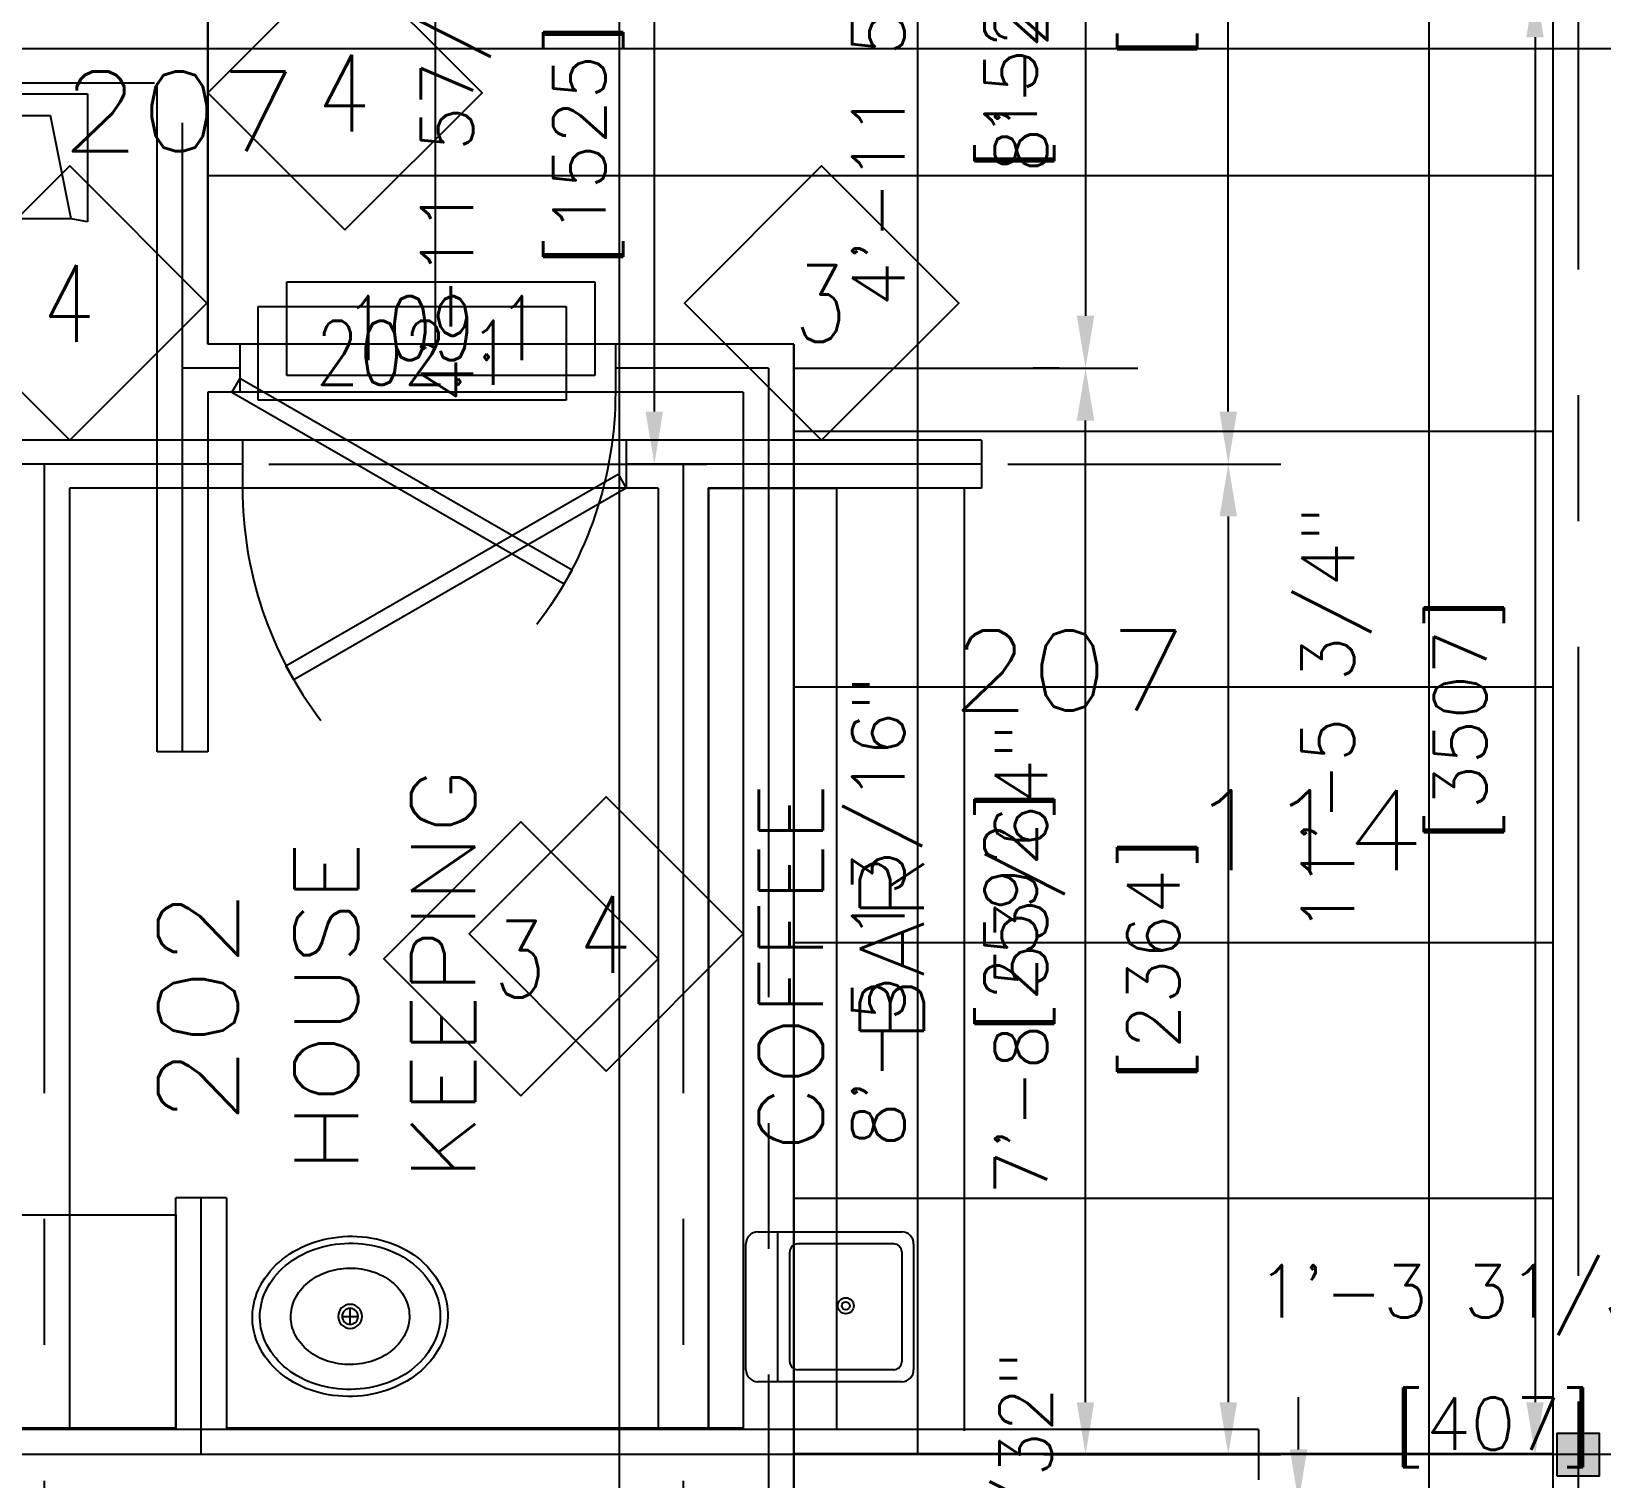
# Model space of a CAD drawing. Header units: millimetres. Extents: x -6963 to 69171, y -40930 to 8603.
# Drawn here: x 12058 to 15802, y -16207 to -12755 of the extents above; entities that cross this region are included whole.
import ezdxf
from ezdxf.enums import TextEntityAlignment as Align

# ---------------------------------------------------------------- set-up
doc = ezdxf.new("R2010")
doc.units = ezdxf.units.MM
doc.header["$LTSCALE"] = 48
doc.header["$MEASUREMENT"] = 0
doc.header["$PDMODE"] = 2
doc.linetypes.add('CENTER', pattern=[2, 1.25, -0.25, 0.25, -0.25])
doc.layers.get('0').update_dxf_attribs({"linetype": 'CONTINUOUS'})
doc.layers.get('DEFPOINTS').update_dxf_attribs({"linetype": 'CONTINUOUS'})
for name, color, linetype in [('1_Arch_Plan_Center', 134, 'CENTER'), ('1_Arch_Plan_Dim', 2, 'CONTINUOUS'), ('1_Arch_Plan_Door', 131, 'CONTINUOUS'), ('1_Arch_Plan_Sink', 11, 'CONTINUOUS'), ('1_Arch_Plan_Text1', 4, 'CONTINUOUS'), ('1_Arch_Plan_Wall', 7, 'CONTINUOUS'), ('1_Arch_Plan_Wall_Annot', 4, 'CONTINUOUS'), ('1_Arch_Plan_WC', 153, 'CONTINUOUS'), ('1_Arch_Reflected_Ceiling_Plan_Outline', 3, 'CONTINUOUS'), ('1_Arch_Reflected_Ceiling_Plan_Panel', 2, 'CONTINUOUS'), ('1_Arch_Reflected_Ceiling_Plan_Wall', 131, 'CONTINUOUS'), ('2_Arch_Plan_Center', 134, 'CENTER'), ('2_Arch_Plan_Dim', 2, 'CONTINUOUS'), ('2_Arch_Plan_Door', 131, 'CONTINUOUS'), ('2_Arch_Plan_RoomTag', 9, 'CONTINUOUS'), ('2_Arch_Plan_Sink', 11, 'CONTINUOUS'), ('2_Arch_Plan_Text1', 4, 'CONTINUOUS'), ('2_Arch_Plan_Wall', 7, 'CONTINUOUS'), ('2_Arch_Plan_Wall_Annot', 4, 'CONTINUOUS'), ('2_Arch_Reflected_Ceiling_Plan_Wall', 131, 'CONTINUOUS'), ('GRID', 131, 'CONTINUOUS'), ('Structural_Plan_WCol', 30, 'CONTINUOUS')]:
    doc.layers.add(name, color=color, linetype=linetype)
doc.styles.add('ROMANS-115', font='romans.shx')
doc.styles.add('ROMANS80', font='romans.shx', dxfattribs={"width": 0.8})
doc.dimstyles.new('116-ROMANS-115-PS', dxfattribs={"dimscale": 96, "dimtxt": 0.0625, "dimasz": 0.0625, "dimexe": 0.0625, "dimexo": 0.03125, "dimgap": 0.03125, "dimtad": 1, "dimdec": 3, "dimrnd": 0.125, "dimzin": 1, "dimdsep": 46, "dimlunit": 4, "dimtxsty": 'ROMANS-115', "dimcen": 0.125, "dimclrd": 256, "dimclre": 256, "dimclrt": 256, "dimadec": 0, "dimazin": 0, "dimtfac": 1, "dimtdec": 3, "dimtofl": 0, "dimtmove": 2, "dimatfit": 0, "dimfxl": 1, "dimfrac": 2, "dimtolj": 1, "dimtzin": 0, "dimarcsym": 0})

# ---------------------------------------------------------------- blocks, each defined once
blk = doc.blocks.new('Door - Left Hung 36 in.')
blk.add_lwpolyline([(0.75, -1.3), (0, 0), (31.18, 18), (31.93, 16.7)], close=True)
blk.add_arc((0, 0), 36, 0, 37.3101)
blk = doc.blocks.new('Urinal')
for p, q in [((0, 12), (1.53, 11.72)), ((0, 0), (0, 12)), ((24, 12), (22.47, 11.72)), ((24, 0), (24, 12)), ((22.47, 11.72), (1.53, 11.72)), ((1.53, 11.72), (3.45, 2.01)), ((22.47, 11.72), (20.55, 2.01)), ((3.45, 2.01), (20.55, 2.01)), ((0, 0), (24, 0))]:
    blk.add_line(p, q)
blk.add_circle((12, 4.61), 0.456)
blk = doc.blocks.new('*D41')
at = {"layer": '1_Arch_Plan_Dim', "lineweight": -2}
for p, q in [((13878.3, -13558.7), (14696.5, -13558.7)), ((14571.5, -16024.5), (14571.5, -13683.7)), ((14472.4, -16149.5), (14696.5, -16149.5))]:
    blk.add_line(p, q, dxfattribs=at)
at = {"layer": '1_Arch_Plan_Dim'}
for points in [[(14550.6, -13683.7), (14592.3, -13683.7), (14571.5, -13558.7)], [(14550.6, -16024.5), (14592.3, -16024.5), (14571.5, -16149.5)]]:
    blk.add_solid(points, dxfattribs=at)
at = {"layer": 'DEFPOINTS', "color": 0}
for p in [(13815.8, -13558.7), (14571.5, -13558.7), (14409.9, -16149.5)]:
    blk.add_point(p, dxfattribs=at)
at = {"layer": '1_Arch_Plan_Dim', "char_height": 125, "attachment_point": 5, "rotation": 90, "style": 'ROMANS-115'}
for s, insert in [('\\A1;8\'-5 13/16"', (14098.3, -14854.1)), ('\\A1;[2592]', (14413.7, -14854.1))]:
    blk.add_mtext(s, dxfattribs=dict(at, insert=insert))
blk = doc.blocks.new('*D42')
at = {"layer": '1_Arch_Plan_Dim', "lineweight": -2}
for p, q in [((14634, -12034.7), (14696.5, -12034.7)), ((14571.5, -12159.7), (14571.5, -13433.7)), ((14509, -13558.7), (14446.5, -13558.7))]:
    blk.add_line(p, q, dxfattribs=at)
at = {"layer": '1_Arch_Plan_Dim'}
for points in [[(14550.6, -12159.7), (14592.3, -12159.7), (14571.5, -12034.7)], [(14550.6, -13433.7), (14592.3, -13433.7), (14571.5, -13558.7)]]:
    blk.add_solid(points, dxfattribs=at)
at = {"layer": 'DEFPOINTS', "color": 0}
for p in [(14571.5, -12034.7), (14571.5, -13558.7), (14571.5, -13558.7)]:
    blk.add_point(p, dxfattribs=at)
at = {"layer": '1_Arch_Plan_Dim', "char_height": 125, "attachment_point": 5, "rotation": 90, "style": 'ROMANS-115'}
for s, insert in [('\\A1;4\'-11 57/64"', (14098.3, -12796.7)), ('\\A1;[1525]', (14413.7, -12796.7))]:
    blk.add_mtext(s, dxfattribs=dict(at, insert=insert))
blk = doc.blocks.new('*D84')
at = {"layer": '1_Arch_Plan_Dim', "lineweight": -2}
for p, q in [((15339.8, -16853.8), (15339.8, -16791.3)), ((15746.2, -16853.8), (15746.2, -16791.3)), ((15214.8, -16916.3), (15089.8, -16916.3)), ((15871.2, -16916.3), (15996.2, -16916.3))]:
    blk.add_line(p, q, dxfattribs=at)
at = {"layer": '1_Arch_Plan_Dim'}
for points in [[(15214.8, -16895.5), (15214.8, -16937.1), (15339.8, -16916.3)], [(15871.2, -16895.5), (15871.2, -16937.1), (15746.2, -16916.3)]]:
    blk.add_solid(points, dxfattribs=at)
at = {"layer": 'DEFPOINTS', "color": 0}
for p in [(15339.8, -16916.3), (15339.8, -16916.3), (15746.2, -16916.3)]:
    blk.add_point(p, dxfattribs=at)
at = {"layer": '1_Arch_Plan_Dim', "char_height": 125, "attachment_point": 5, "style": 'ROMANS-115'}
for s, insert in [('\\A1;1\'-3 31/32"', (15543, -15780.9)), ('\\A1;[407]', (15543, -16096.4))]:
    blk.add_mtext(s, dxfattribs=dict(at, insert=insert))
blk = doc.blocks.new('*D85')
at = {"layer": '1_Arch_Plan_Dim', "lineweight": -2}
for p, q in [((15079.2, -16137.1), (15079.2, -16012.1)), ((15683.7, -16262.1), (14954.2, -16262.1)), ((15277.3, -16668.5), (14954.2, -16668.5)), ((15079.2, -16793.5), (15079.2, -16918.5))]:
    blk.add_line(p, q, dxfattribs=at)
at = {"layer": '1_Arch_Plan_Dim'}
for points in [[(15058.4, -16137.1), (15100.1, -16137.1), (15079.2, -16262.1)], [(15058.4, -16793.5), (15100.1, -16793.5), (15079.2, -16668.5)]]:
    blk.add_solid(points, dxfattribs=at)
at = {"layer": 'DEFPOINTS', "color": 0}
for p in [(15079.2, -16262.1), (15746.2, -16262.1), (15339.8, -16668.5)]:
    blk.add_point(p, dxfattribs=at)
at = {"layer": '1_Arch_Plan_Dim', "char_height": 125, "attachment_point": 5, "rotation": 90, "style": 'ROMANS-115'}
for s, insert in [('\\A1;1\'-3 31/32"', (14449.8, -16465.3)), ('\\A1;[407]', (14765.3, -16465.3))]:
    blk.add_mtext(s, dxfattribs=dict(at, insert=insert))
blk = doc.blocks.new('Sink - Oval top')
for p, q in [((-1, 0), (1, 0)), ((0, 1), (0, -1))]:
    blk.add_line(p, q)
at = {"linetype": 'Continuous'}
for points in [[(-12.23, 0.39, 0.117634), (-11.46, -3.36, 0.104469), (-8.88, -6.8, 0.090016), (-5.08, -9.07, 0.08192), (-0.32, -10.02, 0.08192), (4.49, -9.38, 0.090016), (8.42, -7.36, 0.104469), (11.22, -4.09, 0.117634), (12.23, -0.39, 0.117634), (11.46, 3.36, 0.104469), (8.88, 6.8, 0.090016), (5.08, 9.07, 0.08192), (0.32, 10.02, 0.08192), (-4.49, 9.38, 0.090016), (-8.42, 7.36, 0.104469), (-11.22, 4.09, 0.117634)], [(-11.29, 0.16, 0.118622), (-10.52, -3.25, 0.104678), (-8.07, -6.36, 0.089562), (-4.54, -8.37, 0.081185), (-0.13, -9.15, 0.081185), (4.3, -8.49, 0.089562), (7.89, -6.58, 0.104678), (10.42, -3.55, 0.118622), (11.29, -0.16, 0.118622), (10.52, 3.25, 0.104678), (8.07, 6.36, 0.089562), (4.54, 8.37, 0.081185), (0.13, 9.15, 0.081185), (-4.3, 8.49, 0.089562), (-7.89, 6.58, 0.104678), (-10.42, 3.55, 0.118622)], [(-7.42, 0.08, 0.118283), (-6.91, -2.17, 0.104607), (-5.29, -4.21, 0.089718), (-2.97, -5.53, 0.081436), (-0.07, -6.04, 0.081436), (2.84, -5.59, 0.089718), (5.2, -4.33, 0.104607), (6.86, -2.32, 0.118283), (7.42, -0.08, 0.118283), (6.91, 2.17, 0.104607), (5.29, 4.21, 0.089718), (2.97, 5.53, 0.081436), (0.07, 6.04, 0.081436), (-2.84, 5.59, 0.089718), (-5.2, 4.33, 0.104607), (-6.86, 2.32, 0.118283)]]:
    blk.add_lwpolyline(points, format="xyb", close=True, dxfattribs=at)
for radius in [1.5, 1]:
    blk.add_circle((0, 0), radius)
blk = doc.blocks.new('*D141')
at = {"layer": '2_Arch_Plan_Dim', "lineweight": -2}
for p, q in [((12088.6, -16212), (12088.6, -17549.3)), ((8583.4, -17450.5), (8583.4, -17299.3)), ((8708.4, -17424.3), (11963.6, -17424.3))]:
    blk.add_line(p, q, dxfattribs=at)
at = {"layer": '2_Arch_Plan_Dim'}
for points in [[(8708.4, -17403.5), (8708.4, -17445.2), (8583.4, -17424.3)], [(11963.6, -17403.5), (11963.6, -17445.2), (12088.6, -17424.3)]]:
    blk.add_solid(points, dxfattribs=at)
at = {"layer": 'DEFPOINTS', "color": 0}
for p in [(12088.6, -16149.5), (12088.6, -17424.3), (8583.4, -17513)]:
    blk.add_point(p, dxfattribs=at)
at = {"layer": '2_Arch_Plan_Dim', "char_height": 125, "attachment_point": 5, "style": 'ROMANS-115'}
for s, insert in [('\\A1;11\'-5 3/4"', (10336, -16951.1)), ('\\A1;[3507]', (10336, -17266.6))]:
    blk.add_mtext(s, dxfattribs=dict(at, insert=insert))
blk = doc.blocks.new('*D145')
at = {"layer": '2_Arch_Plan_Dim', "lineweight": -2}
for p, q in [((16140.9, -12644.3), (15518.1, -12644.3)), ((15643.1, -12769.3), (15643.1, -16024.5)), ((16092.9, -16149.5), (15518.1, -16149.5))]:
    blk.add_line(p, q, dxfattribs=at)
at = {"layer": '2_Arch_Plan_Dim'}
for points in [[(15622.3, -12769.3), (15663.9, -12769.3), (15643.1, -12644.3)], [(15622.3, -16024.5), (15663.9, -16024.5), (15643.1, -16149.5)]]:
    blk.add_solid(points, dxfattribs=at)
at = {"layer": 'DEFPOINTS', "color": 0}
for p in [(16203.4, -12644.3), (15643.1, -16149.5), (16155.4, -16149.5)]:
    blk.add_point(p, dxfattribs=at)
at = {"layer": '2_Arch_Plan_Dim', "char_height": 125, "attachment_point": 5, "rotation": 90, "style": 'ROMANS-115'}
for s, insert in [('\\A1;11\'-5 3/4"', (15169.9, -14396.9)), ('\\A1;[3507]', (15485.4, -14396.9))]:
    blk.add_mtext(s, dxfattribs=dict(at, insert=insert))
blk = doc.blocks.new('*D164')
at = {"layer": '2_Arch_Plan_Dim', "lineweight": -2}
for p, q in [((14386.3, -13787.3), (15036.8, -13787.3)), ((14911.8, -13912.3), (14911.8, -16024.5)), ((14624.4, -16149.5), (15036.8, -16149.5))]:
    blk.add_line(p, q, dxfattribs=at)
at = {"layer": '2_Arch_Plan_Dim'}
for points in [[(14891, -13912.3), (14932.7, -13912.3), (14911.8, -13787.3)], [(14891, -16024.5), (14932.7, -16024.5), (14911.8, -16149.5)]]:
    blk.add_solid(points, dxfattribs=at)
at = {"layer": 'DEFPOINTS', "color": 0}
for p in [(14323.8, -13787.3), (14561.9, -16149.5), (14911.8, -16149.5)]:
    blk.add_point(p, dxfattribs=at)
at = {"layer": '2_Arch_Plan_Dim', "char_height": 125, "attachment_point": 5, "rotation": 90, "style": 'ROMANS-115'}
for s, insert in [('\\A1;7\'-8 53/64"', (14438.6, -14968.4)), ('\\A1;[2364]', (14754.1, -14968.4))]:
    blk.add_mtext(s, dxfattribs=dict(at, insert=insert))
blk = doc.blocks.new('*D168')
at = {"layer": '2_Arch_Plan_Dim', "lineweight": -2}
for p, q in [((13606, -12263.3), (13668.5, -12263.3)), ((13543.5, -12388.3), (13543.5, -13662.3)), ((12624.2, -13787.3), (13668.5, -13787.3))]:
    blk.add_line(p, q, dxfattribs=at)
at = {"layer": '2_Arch_Plan_Dim'}
for points in [[(13522.6, -12388.3), (13564.3, -12388.3), (13543.5, -12263.3)], [(13522.6, -13662.3), (13564.3, -13662.3), (13543.5, -13787.3)]]:
    blk.add_solid(points, dxfattribs=at)
at = {"layer": 'DEFPOINTS', "color": 0}
for p in [(13543.5, -12263.3), (12561.7, -13787.3), (13543.5, -13787.3)]:
    blk.add_point(p, dxfattribs=at)
at = {"layer": '2_Arch_Plan_Dim', "char_height": 125, "attachment_point": 5, "rotation": 90, "style": 'ROMANS-115'}
for s, insert in [('\\A1;4\'-11 57/64"', (13070.2, -13025.3)), ('\\A1;[1525]', (13385.7, -13025.3))]:
    blk.add_mtext(s, dxfattribs=dict(at, insert=insert))
blk = doc.blocks.new('*D169')
at = {"layer": '2_Arch_Plan_Dim', "lineweight": -2}
for p, q in [((13612.6, -16212), (13612.6, -17549.3)), ((12088.6, -17361.8), (12088.6, -17299.3)), ((12213.6, -17424.3), (13487.6, -17424.3))]:
    blk.add_line(p, q, dxfattribs=at)
at = {"layer": '2_Arch_Plan_Dim'}
for points in [[(12213.6, -17403.5), (12213.6, -17445.2), (12088.6, -17424.3)], [(13487.6, -17403.5), (13487.6, -17445.2), (13612.6, -17424.3)]]:
    blk.add_solid(points, dxfattribs=at)
at = {"layer": 'DEFPOINTS', "color": 0}
for p in [(13612.6, -16149.5), (12088.6, -17424.3), (13612.6, -17424.3)]:
    blk.add_point(p, dxfattribs=at)
at = {"layer": '2_Arch_Plan_Dim', "char_height": 125, "attachment_point": 5, "style": 'ROMANS-115'}
for s, insert in [('\\A1;4\'-11 57/64"', (12850.6, -16951.1)), ('\\A1;[1525]', (12850.6, -17266.6))]:
    blk.add_mtext(s, dxfattribs=dict(at, insert=insert))
blk = doc.blocks.new('*D171')
at = {"layer": '2_Arch_Plan_Dim', "lineweight": -2}
for p, q in [((14897.8, -11272.7), (15036.8, -11272.7)), ((14911.8, -13662.3), (14911.8, -11397.7)), ((14897.8, -13787.3), (15036.8, -13787.3))]:
    blk.add_line(p, q, dxfattribs=at)
at = {"layer": '2_Arch_Plan_Dim'}
for points in [[(14891, -11397.7), (14932.7, -11397.7), (14911.8, -11272.7)], [(14891, -13662.3), (14932.7, -13662.3), (14911.8, -13787.3)]]:
    blk.add_solid(points, dxfattribs=at)
at = {"layer": 'DEFPOINTS', "color": 0}
for p in [(14835.3, -11272.7), (14911.8, -11272.7), (14835.3, -13787.3)]:
    blk.add_point(p, dxfattribs=at)
at = {"layer": '2_Arch_Plan_Dim', "char_height": 125, "attachment_point": 5, "rotation": 90, "style": 'ROMANS-115'}
for s, insert in [('\\A1;8\'-2 53/64"', (14438.6, -12530)), ('\\A1;[2516]', (14754.1, -12530))]:
    blk.add_mtext(s, dxfattribs=dict(at, insert=insert))
blk = doc.blocks.new('Wall Number')
at = {"color": 5}
blk.add_lwpolyline([(-21.45, -21.45), (0, 0), (-21.45, 21.45), (-42.89, 0)], close=True, dxfattribs=at)
at = {"style": 'ROMANS80', "width": 0.8}
blk.add_attdef('WALL', text='', height=12, dxfattribs=at).set_placement((-21.62, -0.08), align=Align.MIDDLE)
blk = doc.blocks.new('DOOR2')
for p, q in [((0, 13.18), (43.28, 13.18)), ((0, 0), (0, 13.18)), ((43.28, 13.18), (43.28, 0)), ((43.28, 0), (0, 0))]:
    blk.add_line(p, q)
at = {"style": 'ROMANS80', "width": 0.8}
blk.add_attdef('DOOR', text='', height=9, dxfattribs=at).set_placement((21.91, 6.68), align=Align.MIDDLE)

msp = doc.modelspace()

# ---------------------------------------------------------------- hatches: boundary and pattern name
at = {"layer": 'Structural_Plan_WCol'}
msp.add_hatch(color=256, dxfattribs=at).paths.add_polyline_path([(15797.0061547, -16200.33469), (15797.0061547, -16098.73469), (15695.4061547, -16098.73469), (15695.4061547, -16200.33469)])
msp.add_hatch(color=256, dxfattribs=at).paths.add_polyline_path([(15797.0061547, -16200.33469), (15797.0061547, -16098.73469), (15695.4061547, -16098.73469), (15695.4061547, -16200.33469)])

# ---------------------------------------------------------------- linework, layer by layer
at = {"layer": '1_Arch_Plan_Center', "ltscale": 25}
for p, q in [((15746.2061547, -7023.1999451), (15746.2061547, -16262.1069951)), ((12418.8061547, -14473.13469), (12418.8061547, -11120.33469)), ((12247.3561547, -12796.73469), (6856.2061547, -12796.73469)), ((12555.3311547, -13558.73469), (12418.8061547, -13558.73469)), ((13815.8061547, -13558.73469), (13450.6811547, -13558.73469)), ((13815.8061547, -13558.73469), (13815.8061547, -16286.05969)), ((12463.2561547, -16146.35969), (12463.2561547, -15536.75969)), ((13815.8061547, -16149.53469), (6856.2061547, -16149.53469))]:
    msp.add_line(p, q, dxfattribs=at)
at = {"layer": '1_Arch_Plan_Sink'}
msp.add_lwpolyline([(10251.1952551, -15578.03469), (12402.9311547, -15578.03469), (12402.9311547, -16086.03469), (10251.1952551, -16086.03469)], close=True, dxfattribs=at)
at = {"layer": '1_Arch_Plan_Wall'}
for p, q in [((15685.8811547, -11857.3472568), (15685.8811547, -16241.60969)), ((12479.1311547, -12091.88469), (12479.1311547, -13501.58469)), ((12352.1311547, -12879.28469), (8970.7561547, -12879.28469)), ((12358.4811547, -14473.13469), (12358.4811547, -12879.28469)), ((12555.3311547, -13501.58469), (12479.1311547, -13501.58469)), ((12555.3311547, -13501.58469), (12555.3311547, -13615.88469)), ((13876.1311547, -13501.58469), (13450.6811547, -13501.58469)), ((13450.6811547, -13501.58469), (13450.6811547, -13615.88469)), ((13876.1311547, -13501.58469), (13876.1311547, -16286.05969)), ((12479.1311547, -13615.88469), (12479.1311547, -14473.13469)), ((12555.3311547, -13615.88469), (12479.1311547, -13615.88469)), ((13755.4811547, -13615.88469), (13450.6811547, -13615.88469)), ((13755.4811547, -13615.88469), (13755.4811547, -16089.20969)), ((12479.1311547, -14473.13469), (12358.4811547, -14473.13469)), ((12402.9311547, -16086.03469), (12402.9311547, -15536.75969)), ((12523.5811547, -15536.75969), (12402.9311547, -15536.75969)), ((12523.5811547, -15536.75969), (12523.5811547, -16086.03469)), ((12402.9311547, -16086.03469), (8970.7561547, -16086.03469)), ((13755.4811547, -16086.03469), (12523.5811547, -16086.03469))]:
    msp.add_line(p, q, dxfattribs=at)
at = {"layer": '1_Arch_Reflected_Ceiling_Plan_Outline'}
for p, q in [((15685.8811547, -11880.74719), (15685.8811547, -16241.60969)), ((12479.1311547, -13501.58469), (12479.1311547, -12091.88469)), ((13876.1311547, -13501.58469), (12479.1311547, -13501.58469)), ((13876.1311547, -20852.6122512), (13876.1311547, -13501.58469))]:
    msp.add_line(p, q, dxfattribs=at)
at = {"layer": '1_Arch_Reflected_Ceiling_Plan_Panel'}
for p, q in [((14171.4061547, -16147.94719), (14171.4061547, -8281.88469)), ((15390.6061547, -16536.88469), (15390.6061547, -8281.88469)), ((13022.0561547, -13501.58469), (13022.0561547, -12091.88469)), ((15685.8811547, -13099.94719), (12479.1311547, -13099.94719)), ((15685.8811547, -13709.54719), (13876.1311547, -13709.54719)), ((15685.8811547, -14319.14719), (13876.1311547, -14319.14719)), ((15685.8811547, -14928.74719), (13876.1311547, -14928.74719)), ((15685.8811547, -15538.34719), (13876.1311547, -15538.34719)), ((15685.8811547, -16147.94719), (13876.1311547, -16147.94719))]:
    msp.add_line(p, q, dxfattribs=at)
at = {"layer": '1_Arch_Reflected_Ceiling_Plan_Wall'}
for p, q in [((15685.8811547, -11857.3472568), (15685.8811547, -16241.60969)), ((12479.1311547, -12091.88469), (12479.1311547, -13501.58469)), ((12352.1311547, -12879.28469), (8970.7561547, -12879.28469)), ((12358.4811547, -14473.13469), (12358.4811547, -12879.28469)), ((13876.1311547, -13501.58469), (12479.1311547, -13501.58469)), ((13876.1311547, -13501.58469), (13876.1311547, -16286.05969)), ((12479.1311547, -13615.88469), (12479.1311547, -14473.13469)), ((13755.4811547, -13615.88469), (12479.1311547, -13615.88469)), ((13755.4811547, -13615.88469), (13755.4811547, -16089.20969)), ((12479.1311547, -14473.13469), (12358.4811547, -14473.13469)), ((12402.9311547, -16086.03469), (12402.9311547, -15536.75969)), ((12523.5811547, -15536.75969), (12402.9311547, -15536.75969)), ((12523.5811547, -15536.75969), (12523.5811547, -16086.03469)), ((12402.9311547, -16086.03469), (9148.5561547, -16086.03469)), ((13755.4811547, -16086.03469), (12523.5811547, -16086.03469))]:
    msp.add_line(p, q, dxfattribs=at)
at = {"layer": '2_Arch_Plan_Center', "ltscale": 25}
for p, q in [((12561.6811547, -13787.33469), (11818.7311547, -13787.33469)), ((12088.6061547, -13787.33469), (12088.6061547, -16149.53469)), ((14323.8061547, -13787.33469), (13476.0811547, -13787.33469)), ((13612.6061547, -13787.33469), (13612.6061547, -16149.53469)), ((12107.6561547, -16149.53469), (8583.4061547, -16149.53469)), ((14984.2061547, -16149.53469), (12107.6561547, -16149.53469))]:
    msp.add_line(p, q, dxfattribs=at)
at = {"layer": '2_Arch_Plan_Sink'}
for p, q in [((14282.5311547, -13844.48469), (14282.5311547, -16092.38469)), ((13837.8867031, -15975.5235199), (13837.8867031, -15618.3360199)), ((14114.1117031, -15646.9110199), (13885.5117031, -15646.9110199))]:
    msp.add_line(p, q, dxfattribs=at)
at = {"layer": '2_Arch_Plan_Sink', "ltscale": 25}
msp.add_lwpolyline([(13977.7311547, -16089.20969), (13672.9311547, -16089.20969), (13672.9311547, -13844.48469), (13977.7311547, -13844.48469)], close=True, dxfattribs=at)
at = {"layer": '2_Arch_Plan_Sink'}
for points in [[(13761.6867031, -15946.9485199), (13761.6867031, -15646.9110199)], [(13790.2617031, -15618.3360199), (14133.1617031, -15618.3360199)], [(14161.7367031, -15646.9110199), (14161.7367031, -15946.9485199)], [(13866.4617031, -15927.8985199), (13866.4617031, -15665.9610199)], [(14133.1617031, -15665.9610199), (14133.1617031, -15927.8985199)], [(14133.1617031, -15975.5235199), (13790.2617031, -15975.5235199)], [(14114.1117031, -15946.9485199), (13885.5117031, -15946.9485199)]]:
    msp.add_lwpolyline(points, dxfattribs=at)
for radius in [19.05, 9.525]:
    msp.add_circle((13999.8117031, -15794.5485199), radius, dxfattribs=at)
for centre, radius, start, end in [((13790.2617031, -15646.9110199), 28.575, 90, 180), ((13885.5117031, -15665.9610199), 19.05, 90, 180), ((14114.1117031, -15665.9610199), 19.05, 0, 90), ((14133.1617031, -15646.9110199), 28.575, 0, 90), ((13885.5117031, -15927.8985199), 19.05, 180, 270), ((14114.1117031, -15927.8985199), 19.05, 270, 0), ((13790.2617031, -15946.9485199), 28.575, 180, 270), ((14133.1617031, -15946.9485199), 28.575, 270, 0)]:
    msp.add_arc(centre, radius, start, end, dxfattribs=at)
at = {"layer": '2_Arch_Plan_Wall'}
for p, q in [((12561.6811547, -13730.18469), (11818.7311547, -13730.18469)), ((12561.6811547, -13730.18469), (12561.6811547, -13844.48469)), ((14323.8061547, -13730.18469), (13476.0811547, -13730.18469)), ((13476.0811547, -13730.18469), (13476.0811547, -13844.48469)), ((14323.8061547, -13730.18469), (14323.8061547, -13844.48469)), ((12148.9311547, -13844.48469), (12148.9311547, -16089.20969)), ((12561.6811547, -13844.48469), (12148.9311547, -13844.48469)), ((13552.2811547, -13844.48469), (13476.0811547, -13844.48469)), ((13552.2811547, -13844.48469), (13552.2811547, -16089.20969)), ((14323.8061547, -13844.48469), (13672.9311547, -13844.48469)), ((13672.9311547, -13844.48469), (13672.9311547, -16089.20969)), ((14323.8061547, -13844.48469), (13672.9311547, -13844.48469)), ((13552.2811547, -16089.20969), (12148.9311547, -16089.20969)), ((14984.2061547, -16089.20969), (13672.9311547, -16089.20969)), ((14984.2061547, -16089.20969), (14984.2061547, -16206.68469))]:
    msp.add_line(p, q, dxfattribs=at)
at = {"layer": '2_Arch_Reflected_Ceiling_Plan_Wall'}
for p, q in [((14323.8061547, -13730.18469), (10828.1311547, -13730.18469)), ((14323.8061547, -13730.18469), (14323.8061547, -13844.48469)), ((12148.9311547, -13844.48469), (12148.9311547, -16089.20969)), ((13552.2811547, -13844.48469), (12148.9311547, -13844.48469)), ((13552.2811547, -13844.48469), (13552.2811547, -16089.20969)), ((14323.8061547, -13844.48469), (13672.9311547, -13844.48469)), ((13672.9311547, -13844.48469), (13672.9311547, -16089.20969)), ((14323.8061547, -13844.48469), (13672.9311547, -13844.48469)), ((14984.2061547, -16089.20969), (9148.5561547, -16089.20969)), ((14984.2061547, -16089.20969), (14984.2061547, -16209.85969))]:
    msp.add_line(p, q, dxfattribs=at)
at = {"layer": 'GRID'}
for p, q in [((13460.2061547, -29865.53469), (13460.2061547, 6418.7732987)), ((13460.2061547, -29865.53469), (13460.2061547, 6418.7732987)), ((69170.9627619, -12796.73469), (-6864.8649685, -12796.73469)), ((69170.9627619, -16149.53469), (-6864.8649685, -16149.53469))]:
    msp.add_line(p, q, dxfattribs=at)
at = {"layer": 'Structural_Plan_WCol'}
msp.add_lwpolyline([(15695.4061547, -16200.33469), (15797.0061547, -16200.33469), (15797.0061547, -16098.73469), (15695.4061547, -16098.73469)], close=True, dxfattribs=at)
msp.add_lwpolyline([(15695.4061547, -16200.33469), (15797.0061547, -16200.33469), (15797.0061547, -16098.73469), (15695.4061547, -16098.73469)], close=True, dxfattribs=at)

# ---------------------------------------------------------------- block references
at = {"layer": '1_Arch_Plan_Door', "xscale": -25.4, "yscale": 25.4, "zscale": 25.4, "rotation": 180}
msp.add_blockref('Door - Left Hung 36 in.', (12536.2811547, -13615.88469), dxfattribs=at)
at = {"layer": '1_Arch_Plan_Text1', "xscale": 16.96516799653435, "yscale": 16.96516799653435, "zscale": 16.96516799653435}
msp.add_blockref('DOOR2', (12667.2398694, -13576.3097628), dxfattribs=at).add_auto_attribs({'DOOR': '109.1'})
at = {"layer": '1_Arch_Plan_Wall_Annot', "xscale": 15.23999999688914, "yscale": 15.23999999688914, "zscale": 15.23999999688914}
for p in [(13132.834463, -12901.6551894), (13755.4811547, -14907.9178646)]:
    msp.add_blockref('Wall Number', p, dxfattribs=at).add_auto_attribs({'WALL': '4'})
at = {"layer": '1_Arch_Plan_WC', "xscale": -25.4, "yscale": 25.4, "zscale": 25.4, "rotation": 180}
msp.add_blockref('Urinal', (11582.1936547, -12904.68469), dxfattribs=at)
at = {"layer": '2_Arch_Plan_Door', "xscale": 25.4, "yscale": 25.4, "zscale": 25.4, "rotation": 180}
msp.add_blockref('Door - Left Hung 36 in.', (13476.0811547, -13844.48469), dxfattribs=at)
at = {"layer": '2_Arch_Plan_Sink', "xscale": -19.05, "yscale": 19.05, "zscale": 19.05, "rotation": 180}
msp.add_blockref('Sink - Oval top', (12818.21975, -15819.7840046), dxfattribs=at)
at = {"layer": '2_Arch_Plan_Text1', "xscale": 16.96516799680939, "yscale": 16.96516799680939, "zscale": 16.96516799680939}
msp.add_blockref('DOOR2', (12599.3882107, -13635.1336304), dxfattribs=at).add_auto_attribs({'DOOR': '202.1'})
at = {"layer": '2_Arch_Plan_Wall_Annot', "xscale": 15.23999999680467, "yscale": 15.23999999680467, "zscale": 15.23999999680467}
for p, values in [((12476.6158522, -13403.3330358), {'WALL': '4'}), ((14269.0776487, -13403.3330772), {'WALL': '3'}), ((13552.2811902, -14966.9652588), {'WALL': '3'})]:
    msp.add_blockref('Wall Number', p, dxfattribs=at).add_auto_attribs(values)

# ---------------------------------------------------------------- texts
at = {"layer": '1_Arch_Plan_Text1', "style": 'ROMANS-115', "width": 1.15}
msp.add_text('114', height=190.49999996, dxfattribs=at).set_placement((14815.0631186, -14755.4943466))
at = {"layer": '2_Arch_Plan_RoomTag', "style": 'ROMANS-115', "width": 1.15}
msp.add_text('207', height=190.49999996, dxfattribs=at).set_placement((12129.361731, -13041.4174957))
for s, height, p in [('KEEPING', 152.39999997, (13116.1574719, -15496.1814783)), ('HOUSE', 152.39999997, (12837.7663148, -15477.0187239)), ('202', 190.49999996, (12550.9231695, -15363.2296977))]:
    msp.add_text(s, height=height, rotation=90, dxfattribs=at).set_placement(p)
at = {"layer": '2_Arch_Plan_Text1', "style": 'ROMANS-115', "width": 1.15}
msp.add_text('207', height=190.49999996, dxfattribs=at).set_placement((14251.1513192, -14374.8562548))
for s, p in [('COFFEE', (13945.287951, -15427.4777905)), ('BAR', (14185.8614394, -15168.807365))]:
    msp.add_text(s, height=152.39999997, rotation=90, dxfattribs=at).set_placement(p)

# ---------------------------------------------------------------- dimensions: what is measured, and where the dimension line sits
at = {"layer": '1_Arch_Plan_Dim'}
for base, p1, p2, picture, middle in [((14571.4830984, -13558.73469), (14571.4830984, -12034.73469), (14571.4830984, -13558.73469), '*D42', (14256.006908, -12796.73469)), ((14571.4830984, -13558.73469), (14409.8707012, -16149.53469), (13815.8061547, -13558.73469), '*D41', (14256.006908, -14854.13469)), ((15079.2420996, -16262.1069951), (15339.8061547, -16668.5069951), (15746.2061547, -16262.1069951), '*D85', (14607.5159091, -16465.3069951))]:
    dim = msp.add_linear_dim(base=base, p1=p1, p2=p2, angle=90, dimstyle='116-ROMANS-115-PS', override={"dimscale": 2000, "dimdec": 6, "dimlfac": 0.0393, "dimrnd": 0, "dimpost": '\\X', "dimtdec": 6}, dxfattribs=at)
    dim.commit()
    dim.dimension.update_dxf_attribs({"geometry": picture, "text_midpoint": middle})
dim = msp.add_linear_dim(base=(15339.8061547, -16916.3023127), p1=(15746.2061547, -16916.3023127), p2=(15339.8061547, -16916.3023127), dimstyle='116-ROMANS-115-PS', override={"dimscale": 2000, "dimdec": 6, "dimlfac": 0.0393, "dimrnd": 0, "dimpost": '\\X', "dimtdec": 6}, dxfattribs=at)
dim.commit()
dim.dimension.update_dxf_attribs({"geometry": '*D84', "text_midpoint": (15543.0061547, -15938.6237413)})
at = {"layer": '2_Arch_Plan_Dim'}
for base, p1, p2, picture, middle in [((14911.8426951, -11272.7347389), (14835.3385759, -13787.3347311), (14835.3385759, -11272.7347389), '*D171', (14596.3665046, -12530.034735)), ((13543.4605551, -13787.3347311), (13543.4605551, -12263.3347358), (12561.6811932, -13787.3347311), '*D168', (13227.9843646, -13025.3347335)), ((15643.1018531, -16149.5347346), (16203.406182, -12644.3347346), (16155.3791621, -16149.5347346), '*D145', (15327.6256626, -14396.9347346)), ((14911.8426951, -16149.5347238), (14323.8061878, -13787.3347311), (14561.9311871, -16149.5347238), '*D164', (14596.3665046, -14968.4347275))]:
    dim = msp.add_linear_dim(base=base, p1=p1, p2=p2, angle=90, dimstyle='116-ROMANS-115-PS', override={"dimscale": 2000, "dimdec": 6, "dimlfac": 0.0393, "dimrnd": 0, "dimpost": '\\X', "dimtdec": 6}, dxfattribs=at)
    dim.commit()
    dim.dimension.update_dxf_attribs({"geometry": picture, "text_midpoint": middle})
for base, p1, p2, picture, middle in [((12088.606194689, -17424.3196270206), (8583.4061547186, -17513.0400605522), (12088.606194689, -16149.5347238331), '*D141', (10336.0061747038, -17108.8434365444)), ((13612.60619, -17424.319627), (12088.6061947, -17424.319627), (13612.60619, -16149.5347238), '*D169', (12850.6061923, -17108.8434365))]:
    dim = msp.add_linear_dim(base=base, p1=p1, p2=p2, dimstyle='116-ROMANS-115-PS', override={"dimscale": 2000, "dimdec": 6, "dimlfac": 0.0393, "dimrnd": 0, "dimpost": '\\X', "dimtdec": 6}, dxfattribs=at)
    dim.commit()
    dim.dimension.update_dxf_attribs({"geometry": picture, "text_midpoint": middle})

doc.saveas('drawing.dxf')
